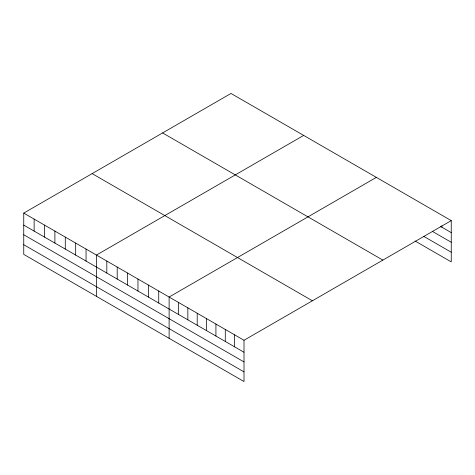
<?xml version="1.0" encoding="UTF-8"?>
<svg xmlns="http://www.w3.org/2000/svg" width="475" height="475" viewBox="0 0 475 475"><rect width="100%" height="100%" fill="white"/><g stroke="black" fill="none" stroke-linecap="round" stroke-linejoin="round"><path stroke-width="0.71" d="M244.007 361.926L244.007 340.266L23.75 213.103L23.75 254.38L244.007 381.55L244.007 361.926L23.75 234.757M23.75 213.103L230.993 93.45L451.25 220.62L451.25 261.897L415.055 240.997M303.679 135.417L96.437 255.069L96.437 296.347M376.36 177.383L169.118 297.029L169.118 338.313M244.007 340.266L451.25 220.62M440.64 226.486L451.25 232.607M432.529 231.467L451.25 242.274M423.789 236.378L451.25 252.231M162.604 132.935L382.862 260.104M92.138 173.618L312.396 300.782M23.75 225.097L244.007 352.26M23.75 244.72L244.007 371.883M441.887 225.791L441.887 227.204M234.644 334.863L234.644 346.857M225.287 329.46L225.287 341.448M215.923 324.051L215.923 336.045M206.566 318.648L206.566 330.642M197.202 313.245L197.202 325.238M187.845 307.842L187.845 319.829M178.481 302.438L178.481 314.426M158.739 291.038L158.739 303.026M148.354 285.042L148.354 297.035M137.97 279.045L137.97 291.038M127.585 273.054L127.585 285.042M117.2 267.057L117.2 279.051M106.822 261.06L106.822 273.054M86.052 249.072L86.052 261.066M75.668 243.075L75.668 255.069M65.283 237.084L65.283 249.072M54.898 231.088L54.898 243.081M44.519 225.091L44.519 237.084M34.135 219.1L34.135 231.088"/></g></svg>
